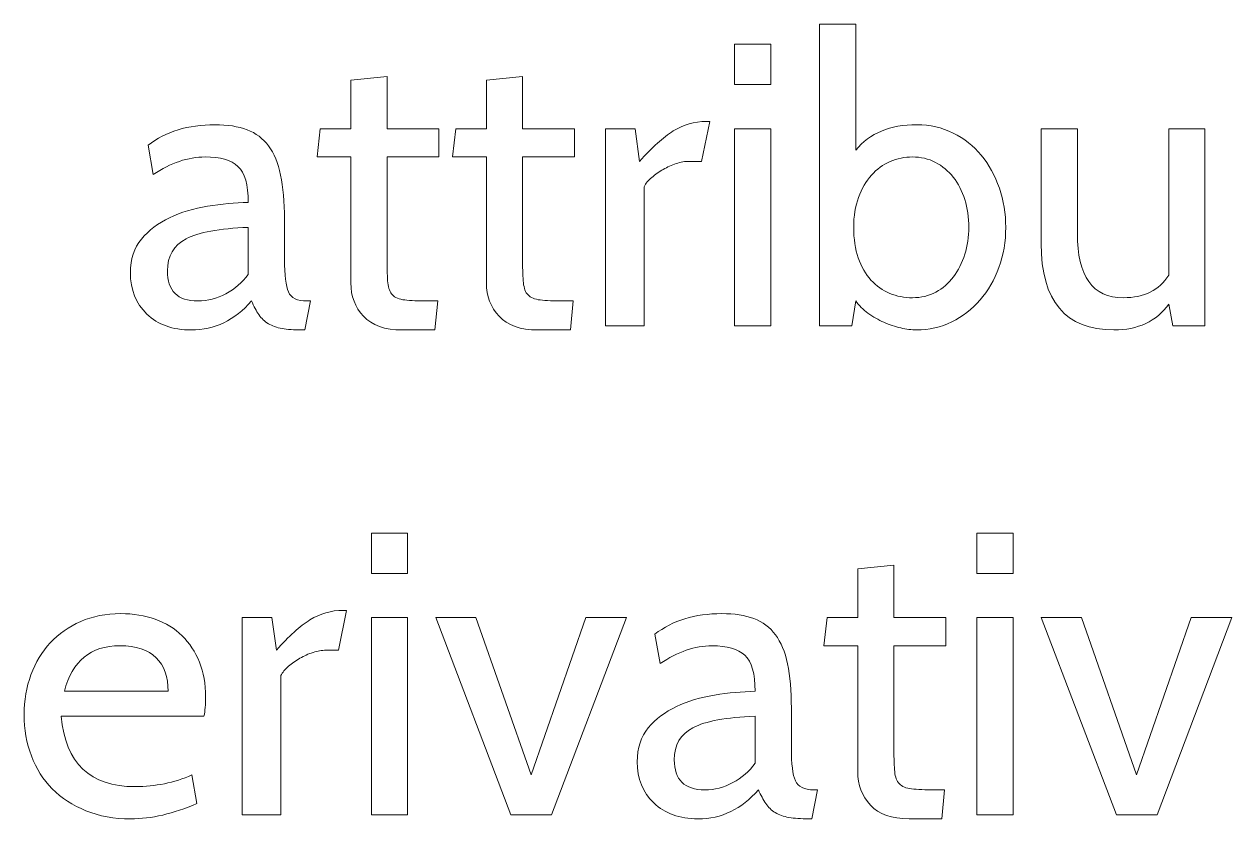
# Model space of a CAD drawing. Header units: centimetres. Extents: x -24 to 24.1, y -20.7 to 0.5.
# Drawn here: x 3.8516 to 4.17, y -16.6044 to -16.3949 of the extents above; entities that cross this region are included whole.
import ezdxf

# ---------------------------------------------------------------- set-up
doc = ezdxf.new("R2010")
doc.units = ezdxf.units.CM
doc.header["$MEASUREMENT"] = 0
doc.layers.add('Layer 1', color=7, linetype='Continuous')

msp = doc.modelspace()

# ---------------------------------------------------------------- linework, layer by layer
at = {"layer": 'Layer 1', "color": 250, "lineweight": 9}
for points, knots in [([(4.08685, -16.47552), (4.08558, -16.47552), (4.0842, -16.47534), (4.08271, -16.47499), (4.08271, -16.47499), (4.08123, -16.47463), (4.07974, -16.47414), (4.07826, -16.4735), (4.07826, -16.4735), (4.07677, -16.47287), (4.07538, -16.47207), (4.07407, -16.47112), (4.07407, -16.47112), (4.07276, -16.47016), (4.07168, -16.46908), (4.07083, -16.46788), (4.07083, -16.46788), (4.07083, -16.46788), (4.06977, -16.47446), (4.06977, -16.47446), (4.06977, -16.47446), (4.06977, -16.47446), (4.06129, -16.47446), (4.06129, -16.47446), (4.06129, -16.47446), (4.06129, -16.47446), (4.06129, -16.39492), (4.06129, -16.39492), (4.06129, -16.39492), (4.06129, -16.39492), (4.07083, -16.39492), (4.07083, -16.39492), (4.07083, -16.39492), (4.07083, -16.39492), (4.07083, -16.42811), (4.07083, -16.42811), (4.07083, -16.42811), (4.07451, -16.42366), (4.07988, -16.42143), (4.08695, -16.42143), (4.08695, -16.42143), (4.09042, -16.42143), (4.0936, -16.42216), (4.0965, -16.42361), (4.0965, -16.42361), (4.0994, -16.42505), (4.10187, -16.42702), (4.10392, -16.42949), (4.10392, -16.42949), (4.10597, -16.43197), (4.10756, -16.43485), (4.1087, -16.43814), (4.1087, -16.43814), (4.10983, -16.44142), (4.11039, -16.44487), (4.11039, -16.44848), (4.11039, -16.44848), (4.11039, -16.45222), (4.10979, -16.45574), (4.10859, -16.45903), (4.10859, -16.45903), (4.10739, -16.46232), (4.10573, -16.46518), (4.10361, -16.46762), (4.10361, -16.46762), (4.10148, -16.47006), (4.09899, -16.47198), (4.09613, -16.4734), (4.09613, -16.4734), (4.09327, -16.47481), (4.09017, -16.47552), (4.08685, -16.47552)], [0, 0, 0, 0, 0.052632, 0.052632, 0.052632, 0.052632, 0.105263, 0.105263, 0.105263, 0.105263, 0.157895, 0.157895, 0.157895, 0.157895, 0.210526, 0.210526, 0.210526, 0.210526, 0.263158, 0.263158, 0.263158, 0.263158, 0.315789, 0.315789, 0.315789, 0.315789, 0.368421, 0.368421, 0.368421, 0.368421, 0.421053, 0.421053, 0.421053, 0.421053, 0.473684, 0.473684, 0.473684, 0.473684, 0.526316, 0.526316, 0.526316, 0.526316, 0.578947, 0.578947, 0.578947, 0.578947, 0.631579, 0.631579, 0.631579, 0.631579, 0.684211, 0.684211, 0.684211, 0.684211, 0.736842, 0.736842, 0.736842, 0.736842, 0.789474, 0.789474, 0.789474, 0.789474, 0.842105, 0.842105, 0.842105, 0.842105, 0.894737, 0.894737, 0.894737, 0.894737, 1, 1, 1, 1]), ([(4.04846, -16.41083), (4.04846, -16.41083), (4.03891, -16.41083), (4.03891, -16.41083), (4.03891, -16.41083), (4.03891, -16.41083), (4.03891, -16.40022), (4.03891, -16.40022), (4.03891, -16.40022), (4.03891, -16.40022), (4.04846, -16.40022), (4.04846, -16.40022), (4.04846, -16.40022), (4.04846, -16.40022), (4.04846, -16.41083), (4.04846, -16.41083)], [0, 0, 0, 0, 0.2, 0.2, 0.2, 0.2, 0.4, 0.4, 0.4, 0.4, 0.6, 0.6, 0.6, 0.6, 1, 1, 1, 1]), ([(3.96064, -16.46788), (3.96064, -16.46788), (3.9599, -16.47552), (3.9599, -16.47552), (3.9599, -16.47552), (3.9599, -16.47552), (3.95131, -16.47552), (3.95131, -16.47552), (3.95131, -16.47552), (3.94672, -16.47552), (3.9433, -16.47432), (3.94108, -16.47191), (3.94108, -16.47191), (3.93885, -16.46951), (3.93774, -16.46657), (3.93774, -16.46311), (3.93774, -16.46311), (3.93774, -16.46311), (3.93774, -16.42992), (3.93774, -16.42992), (3.93774, -16.42992), (3.93774, -16.42992), (3.92883, -16.42992), (3.92883, -16.42992), (3.92883, -16.42992), (3.92883, -16.42992), (3.92968, -16.42249), (3.92968, -16.42249), (3.92968, -16.42249), (3.92968, -16.42249), (3.93774, -16.42249), (3.93774, -16.42249), (3.93774, -16.42249), (3.93774, -16.42249), (3.93774, -16.40966), (3.93774, -16.40966), (3.93774, -16.40966), (3.93774, -16.40966), (3.94728, -16.4087), (3.94728, -16.4087), (3.94728, -16.4087), (3.94728, -16.4087), (3.94728, -16.42249), (3.94728, -16.42249), (3.94728, -16.42249), (3.94728, -16.42249), (3.96096, -16.42249), (3.96096, -16.42249), (3.96096, -16.42249), (3.96096, -16.42249), (3.96096, -16.42992), (3.96096, -16.42992), (3.96096, -16.42992), (3.96096, -16.42992), (3.94728, -16.42992), (3.94728, -16.42992), (3.94728, -16.42992), (3.94728, -16.42992), (3.94728, -16.45728), (3.94728, -16.45728), (3.94728, -16.45728), (3.94728, -16.45975), (3.94735, -16.4617), (3.94749, -16.46311), (3.94749, -16.46311), (3.94763, -16.46453), (3.94804, -16.46558), (3.94871, -16.46629), (3.94871, -16.46629), (3.94938, -16.467), (3.95046, -16.46744), (3.95195, -16.46762), (3.95195, -16.46762), (3.95343, -16.46779), (3.95552, -16.46788), (3.95821, -16.46788), (3.95821, -16.46788), (3.95821, -16.46788), (3.96064, -16.46788), (3.96064, -16.46788)], [0, 0, 0, 0, 0.047619, 0.047619, 0.047619, 0.047619, 0.095238, 0.095238, 0.095238, 0.095238, 0.142857, 0.142857, 0.142857, 0.142857, 0.190476, 0.190476, 0.190476, 0.190476, 0.238095, 0.238095, 0.238095, 0.238095, 0.285714, 0.285714, 0.285714, 0.285714, 0.333333, 0.333333, 0.333333, 0.333333, 0.380952, 0.380952, 0.380952, 0.380952, 0.428571, 0.428571, 0.428571, 0.428571, 0.47619, 0.47619, 0.47619, 0.47619, 0.52381, 0.52381, 0.52381, 0.52381, 0.571429, 0.571429, 0.571429, 0.571429, 0.619048, 0.619048, 0.619048, 0.619048, 0.666667, 0.666667, 0.666667, 0.666667, 0.714286, 0.714286, 0.714286, 0.714286, 0.761905, 0.761905, 0.761905, 0.761905, 0.809524, 0.809524, 0.809524, 0.809524, 0.857143, 0.857143, 0.857143, 0.857143, 0.904762, 0.904762, 0.904762, 0.904762, 1, 1, 1, 1]), ([(3.99638, -16.46788), (3.99638, -16.46788), (3.99564, -16.47552), (3.99564, -16.47552), (3.99564, -16.47552), (3.99564, -16.47552), (3.98705, -16.47552), (3.98705, -16.47552), (3.98705, -16.47552), (3.98246, -16.47552), (3.97904, -16.47432), (3.97682, -16.47191), (3.97682, -16.47191), (3.97459, -16.46951), (3.97348, -16.46657), (3.97348, -16.46311), (3.97348, -16.46311), (3.97348, -16.46311), (3.97348, -16.42992), (3.97348, -16.42992), (3.97348, -16.42992), (3.97348, -16.42992), (3.96457, -16.42992), (3.96457, -16.42992), (3.96457, -16.42992), (3.96457, -16.42992), (3.96542, -16.42249), (3.96542, -16.42249), (3.96542, -16.42249), (3.96542, -16.42249), (3.97348, -16.42249), (3.97348, -16.42249), (3.97348, -16.42249), (3.97348, -16.42249), (3.97348, -16.40966), (3.97348, -16.40966), (3.97348, -16.40966), (3.97348, -16.40966), (3.98302, -16.4087), (3.98302, -16.4087), (3.98302, -16.4087), (3.98302, -16.4087), (3.98302, -16.42249), (3.98302, -16.42249), (3.98302, -16.42249), (3.98302, -16.42249), (3.9967, -16.42249), (3.9967, -16.42249), (3.9967, -16.42249), (3.9967, -16.42249), (3.9967, -16.42992), (3.9967, -16.42992), (3.9967, -16.42992), (3.9967, -16.42992), (3.98302, -16.42992), (3.98302, -16.42992), (3.98302, -16.42992), (3.98302, -16.42992), (3.98302, -16.45728), (3.98302, -16.45728), (3.98302, -16.45728), (3.98302, -16.45975), (3.98309, -16.4617), (3.98323, -16.46311), (3.98323, -16.46311), (3.98338, -16.46453), (3.98378, -16.46558), (3.98445, -16.46629), (3.98445, -16.46629), (3.98513, -16.467), (3.9862, -16.46744), (3.98769, -16.46762), (3.98769, -16.46762), (3.98917, -16.46779), (3.99126, -16.46788), (3.99395, -16.46788), (3.99395, -16.46788), (3.99395, -16.46788), (3.99638, -16.46788), (3.99638, -16.46788)], [0, 0, 0, 0, 0.047619, 0.047619, 0.047619, 0.047619, 0.095238, 0.095238, 0.095238, 0.095238, 0.142857, 0.142857, 0.142857, 0.142857, 0.190476, 0.190476, 0.190476, 0.190476, 0.238095, 0.238095, 0.238095, 0.238095, 0.285714, 0.285714, 0.285714, 0.285714, 0.333333, 0.333333, 0.333333, 0.333333, 0.380952, 0.380952, 0.380952, 0.380952, 0.428571, 0.428571, 0.428571, 0.428571, 0.47619, 0.47619, 0.47619, 0.47619, 0.52381, 0.52381, 0.52381, 0.52381, 0.571429, 0.571429, 0.571429, 0.571429, 0.619048, 0.619048, 0.619048, 0.619048, 0.666667, 0.666667, 0.666667, 0.666667, 0.714286, 0.714286, 0.714286, 0.714286, 0.761905, 0.761905, 0.761905, 0.761905, 0.809524, 0.809524, 0.809524, 0.809524, 0.857143, 0.857143, 0.857143, 0.857143, 0.904762, 0.904762, 0.904762, 0.904762, 1, 1, 1, 1]), ([(3.92713, -16.46788), (3.92713, -16.46788), (3.92565, -16.47552), (3.92565, -16.47552), (3.92565, -16.47552), (3.92565, -16.47552), (3.9249, -16.47552), (3.9249, -16.47552), (3.9249, -16.47552), (3.92278, -16.47552), (3.92102, -16.4754), (3.9196, -16.47515), (3.9196, -16.47515), (3.91819, -16.4749), (3.91699, -16.47448), (3.916, -16.47387), (3.916, -16.47387), (3.91501, -16.47327), (3.91417, -16.47248), (3.9135, -16.47149), (3.9135, -16.47149), (3.91283, -16.4705), (3.91218, -16.4693), (3.91154, -16.46788), (3.91154, -16.46788), (3.90716, -16.47297), (3.90186, -16.47552), (3.89563, -16.47552), (3.89563, -16.47552), (3.89075, -16.47552), (3.88687, -16.47412), (3.88397, -16.47133), (3.88397, -16.47133), (3.88107, -16.46854), (3.87962, -16.46491), (3.87962, -16.46046), (3.87962, -16.46046), (3.87962, -16.45685), (3.88059, -16.45388), (3.88254, -16.45155), (3.88254, -16.45155), (3.88448, -16.44922), (3.88695, -16.44734), (3.88996, -16.44593), (3.88996, -16.44593), (3.89296, -16.44452), (3.89631, -16.44351), (3.89998, -16.44291), (3.89998, -16.44291), (3.90366, -16.44231), (3.90723, -16.44197), (3.91069, -16.4419), (3.91069, -16.4419), (3.91069, -16.43723), (3.90979, -16.43407), (3.90799, -16.43241), (3.90799, -16.43241), (3.90619, -16.43075), (3.9033, -16.42992), (3.89935, -16.42992), (3.89935, -16.42992), (3.89482, -16.42992), (3.89026, -16.43147), (3.88566, -16.43458), (3.88566, -16.43458), (3.88566, -16.43458), (3.88429, -16.42684), (3.88429, -16.42684), (3.88429, -16.42684), (3.88895, -16.42323), (3.89482, -16.42143), (3.90189, -16.42143), (3.90189, -16.42143), (3.90521, -16.42143), (3.90804, -16.42187), (3.91037, -16.42276), (3.91037, -16.42276), (3.91271, -16.42364), (3.9146, -16.42505), (3.91605, -16.427), (3.91605, -16.427), (3.9175, -16.42894), (3.91856, -16.43151), (3.91923, -16.43469), (3.91923, -16.43469), (3.9199, -16.43787), (3.92024, -16.44176), (3.92024, -16.44635), (3.92024, -16.44635), (3.92024, -16.44635), (3.92024, -16.45696), (3.92024, -16.45696), (3.92024, -16.45696), (3.92024, -16.46106), (3.92059, -16.46391), (3.9213, -16.4655), (3.9213, -16.4655), (3.92201, -16.46709), (3.92363, -16.46788), (3.92618, -16.46788), (3.92618, -16.46788), (3.92618, -16.46788), (3.92713, -16.46788), (3.92713, -16.46788)], [0, 0, 0, 0, 0.037037, 0.037037, 0.037037, 0.037037, 0.074074, 0.074074, 0.074074, 0.074074, 0.111111, 0.111111, 0.111111, 0.111111, 0.148148, 0.148148, 0.148148, 0.148148, 0.185185, 0.185185, 0.185185, 0.185185, 0.222222, 0.222222, 0.222222, 0.222222, 0.259259, 0.259259, 0.259259, 0.259259, 0.296296, 0.296296, 0.296296, 0.296296, 0.333333, 0.333333, 0.333333, 0.333333, 0.37037, 0.37037, 0.37037, 0.37037, 0.407407, 0.407407, 0.407407, 0.407407, 0.444444, 0.444444, 0.444444, 0.444444, 0.481481, 0.481481, 0.481481, 0.481481, 0.518519, 0.518519, 0.518519, 0.518519, 0.555556, 0.555556, 0.555556, 0.555556, 0.592593, 0.592593, 0.592593, 0.592593, 0.62963, 0.62963, 0.62963, 0.62963, 0.666667, 0.666667, 0.666667, 0.666667, 0.703704, 0.703704, 0.703704, 0.703704, 0.740741, 0.740741, 0.740741, 0.740741, 0.777778, 0.777778, 0.777778, 0.777778, 0.814815, 0.814815, 0.814815, 0.814815, 0.851852, 0.851852, 0.851852, 0.851852, 0.888889, 0.888889, 0.888889, 0.888889, 0.925926, 0.925926, 0.925926, 0.925926, 1, 1, 1, 1]), ([(4.03234, -16.42058), (4.03234, -16.42058), (4.03022, -16.43108), (4.03022, -16.43108), (4.03022, -16.43108), (4.03022, -16.43108), (4.02693, -16.43108), (4.02693, -16.43108), (4.02693, -16.43108), (4.02587, -16.43108), (4.02474, -16.43128), (4.02353, -16.43167), (4.02353, -16.43167), (4.02233, -16.43205), (4.02118, -16.43257), (4.02009, -16.4332), (4.02009, -16.4332), (4.01899, -16.43384), (4.01798, -16.43455), (4.01707, -16.43532), (4.01707, -16.43532), (4.01615, -16.4361), (4.01547, -16.43692), (4.01505, -16.43776), (4.01505, -16.43776), (4.01505, -16.43776), (4.01505, -16.47446), (4.01505, -16.47446), (4.01505, -16.47446), (4.01505, -16.47446), (4.00487, -16.47446), (4.00487, -16.47446), (4.00487, -16.47446), (4.00487, -16.47446), (4.00487, -16.42249), (4.00487, -16.42249), (4.00487, -16.42249), (4.00487, -16.42249), (4.01272, -16.42249), (4.01272, -16.42249), (4.01272, -16.42249), (4.01272, -16.42249), (4.01388, -16.43108), (4.01388, -16.43108), (4.01388, -16.43108), (4.01714, -16.42741), (4.02009, -16.42474), (4.02274, -16.42308), (4.02274, -16.42308), (4.02539, -16.42141), (4.02831, -16.42058), (4.03149, -16.42058), (4.03149, -16.42058), (4.03149, -16.42058), (4.03234, -16.42058), (4.03234, -16.42058)], [0, 0, 0, 0, 0.066667, 0.066667, 0.066667, 0.066667, 0.133333, 0.133333, 0.133333, 0.133333, 0.2, 0.2, 0.2, 0.2, 0.266667, 0.266667, 0.266667, 0.266667, 0.333333, 0.333333, 0.333333, 0.333333, 0.4, 0.4, 0.4, 0.4, 0.466667, 0.466667, 0.466667, 0.466667, 0.533333, 0.533333, 0.533333, 0.533333, 0.6, 0.6, 0.6, 0.6, 0.666667, 0.666667, 0.666667, 0.666667, 0.733333, 0.733333, 0.733333, 0.733333, 0.8, 0.8, 0.8, 0.8, 0.866667, 0.866667, 0.866667, 0.866667, 1, 1, 1, 1]), ([(4.04846, -16.47446), (4.04846, -16.47446), (4.03891, -16.47446), (4.03891, -16.47446), (4.03891, -16.47446), (4.03891, -16.47446), (4.03891, -16.42249), (4.03891, -16.42249), (4.03891, -16.42249), (4.03891, -16.42249), (4.04846, -16.42249), (4.04846, -16.42249), (4.04846, -16.42249), (4.04846, -16.42249), (4.04846, -16.47446), (4.04846, -16.47446)], [0, 0, 0, 0, 0.2, 0.2, 0.2, 0.2, 0.4, 0.4, 0.4, 0.4, 0.6, 0.6, 0.6, 0.6, 1, 1, 1, 1]), ([(4.16289, -16.47446), (4.16289, -16.47446), (4.1544, -16.47446), (4.1544, -16.47446), (4.1544, -16.47446), (4.1544, -16.47446), (4.15335, -16.46873), (4.15335, -16.46873), (4.15335, -16.46873), (4.15009, -16.47326), (4.14528, -16.47552), (4.13892, -16.47552), (4.13892, -16.47552), (4.12612, -16.47552), (4.11973, -16.46792), (4.11973, -16.45272), (4.11973, -16.45272), (4.11973, -16.45272), (4.11973, -16.42249), (4.11973, -16.42249), (4.11973, -16.42249), (4.11973, -16.42249), (4.12927, -16.42249), (4.12927, -16.42249), (4.12927, -16.42249), (4.12927, -16.42249), (4.12927, -16.45007), (4.12927, -16.45007), (4.12927, -16.45007), (4.12927, -16.46138), (4.1333, -16.46703), (4.14136, -16.46703), (4.14136, -16.46703), (4.14688, -16.46703), (4.15087, -16.46506), (4.15335, -16.4611), (4.15335, -16.4611), (4.15335, -16.4611), (4.15335, -16.42249), (4.15335, -16.42249), (4.15335, -16.42249), (4.15335, -16.42249), (4.16289, -16.42249), (4.16289, -16.42249), (4.16289, -16.42249), (4.16289, -16.42249), (4.16289, -16.47446), (4.16289, -16.47446)], [0, 0, 0, 0, 0.076923, 0.076923, 0.076923, 0.076923, 0.153846, 0.153846, 0.153846, 0.153846, 0.230769, 0.230769, 0.230769, 0.230769, 0.307692, 0.307692, 0.307692, 0.307692, 0.384615, 0.384615, 0.384615, 0.384615, 0.461538, 0.461538, 0.461538, 0.461538, 0.538462, 0.538462, 0.538462, 0.538462, 0.615385, 0.615385, 0.615385, 0.615385, 0.692308, 0.692308, 0.692308, 0.692308, 0.769231, 0.769231, 0.769231, 0.769231, 0.846154, 0.846154, 0.846154, 0.846154, 1, 1, 1, 1]), ([(4.08579, -16.42992), (4.08374, -16.42992), (4.08178, -16.43032), (4.0799, -16.43114), (4.0799, -16.43114), (4.07803, -16.43195), (4.07638, -16.43315), (4.07497, -16.43474), (4.07497, -16.43474), (4.07356, -16.43633), (4.07243, -16.43828), (4.07158, -16.44057), (4.07158, -16.44057), (4.07073, -16.44287), (4.0703, -16.44551), (4.0703, -16.44848), (4.0703, -16.44848), (4.0703, -16.45152), (4.07071, -16.4542), (4.07152, -16.45653), (4.07152, -16.45653), (4.07234, -16.45887), (4.07345, -16.46081), (4.07486, -16.46237), (4.07486, -16.46237), (4.07628, -16.46392), (4.07792, -16.46509), (4.0798, -16.46587), (4.0798, -16.46587), (4.08167, -16.46665), (4.08367, -16.46703), (4.08579, -16.46703), (4.08579, -16.46703), (4.08805, -16.46703), (4.0901, -16.46654), (4.09194, -16.46555), (4.09194, -16.46555), (4.09378, -16.46456), (4.09533, -16.46322), (4.09661, -16.46152), (4.09661, -16.46152), (4.09788, -16.45982), (4.09887, -16.45784), (4.09958, -16.45558), (4.09958, -16.45558), (4.10028, -16.45332), (4.10064, -16.45095), (4.10064, -16.44848), (4.10064, -16.44848), (4.10064, -16.44586), (4.10028, -16.44342), (4.09958, -16.44116), (4.09958, -16.44116), (4.09887, -16.43889), (4.09786, -16.43693), (4.09655, -16.43527), (4.09655, -16.43527), (4.09525, -16.43361), (4.09367, -16.4323), (4.09183, -16.43135), (4.09183, -16.43135), (4.09, -16.43039), (4.08798, -16.42992), (4.08579, -16.42992)], [0, 0, 0, 0, 0.058824, 0.058824, 0.058824, 0.058824, 0.117647, 0.117647, 0.117647, 0.117647, 0.176471, 0.176471, 0.176471, 0.176471, 0.235294, 0.235294, 0.235294, 0.235294, 0.294118, 0.294118, 0.294118, 0.294118, 0.352941, 0.352941, 0.352941, 0.352941, 0.411765, 0.411765, 0.411765, 0.411765, 0.470588, 0.470588, 0.470588, 0.470588, 0.529412, 0.529412, 0.529412, 0.529412, 0.588235, 0.588235, 0.588235, 0.588235, 0.647059, 0.647059, 0.647059, 0.647059, 0.705882, 0.705882, 0.705882, 0.705882, 0.764706, 0.764706, 0.764706, 0.764706, 0.823529, 0.823529, 0.823529, 0.823529, 0.882353, 0.882353, 0.882353, 0.882353, 1, 1, 1, 1]), ([(3.91069, -16.46088), (3.91069, -16.46088), (3.91069, -16.44848), (3.91069, -16.44848), (3.91069, -16.44848), (3.90306, -16.44876), (3.8976, -16.44977), (3.89431, -16.4515), (3.89431, -16.4515), (3.89102, -16.45323), (3.88938, -16.45604), (3.88938, -16.45993), (3.88938, -16.45993), (3.88938, -16.46523), (3.89206, -16.46788), (3.89744, -16.46788), (3.89744, -16.46788), (3.89998, -16.46788), (3.90244, -16.46725), (3.90481, -16.46597), (3.90481, -16.46597), (3.90718, -16.4647), (3.90914, -16.463), (3.91069, -16.46088)], [0, 0, 0, 0, 0.142857, 0.142857, 0.142857, 0.142857, 0.285714, 0.285714, 0.285714, 0.285714, 0.428571, 0.428571, 0.428571, 0.428571, 0.571429, 0.571429, 0.571429, 0.571429, 0.714286, 0.714286, 0.714286, 0.714286, 1, 1, 1, 1]), ([(3.95269, -16.53968), (3.95269, -16.53968), (3.94315, -16.53968), (3.94315, -16.53968), (3.94315, -16.53968), (3.94315, -16.53968), (3.94315, -16.52908), (3.94315, -16.52908), (3.94315, -16.52908), (3.94315, -16.52908), (3.95269, -16.52908), (3.95269, -16.52908), (3.95269, -16.52908), (3.95269, -16.52908), (3.95269, -16.53968), (3.95269, -16.53968)], [0, 0, 0, 0, 0.2, 0.2, 0.2, 0.2, 0.4, 0.4, 0.4, 0.4, 0.6, 0.6, 0.6, 0.6, 1, 1, 1, 1]), ([(4.1123, -16.53968), (4.1123, -16.53968), (4.10276, -16.53968), (4.10276, -16.53968), (4.10276, -16.53968), (4.10276, -16.53968), (4.10276, -16.52908), (4.10276, -16.52908), (4.10276, -16.52908), (4.10276, -16.52908), (4.1123, -16.52908), (4.1123, -16.52908), (4.1123, -16.52908), (4.1123, -16.52908), (4.1123, -16.53968), (4.1123, -16.53968)], [0, 0, 0, 0, 0.2, 0.2, 0.2, 0.2, 0.4, 0.4, 0.4, 0.4, 0.6, 0.6, 0.6, 0.6, 1, 1, 1, 1]), ([(4.09427, -16.59674), (4.09427, -16.59674), (4.09353, -16.60438), (4.09353, -16.60438), (4.09353, -16.60438), (4.09353, -16.60438), (4.08494, -16.60438), (4.08494, -16.60438), (4.08494, -16.60438), (4.08034, -16.60438), (4.07693, -16.60317), (4.07471, -16.60077), (4.07471, -16.60077), (4.07248, -16.59837), (4.07136, -16.59543), (4.07136, -16.59197), (4.07136, -16.59197), (4.07136, -16.59197), (4.07136, -16.55877), (4.07136, -16.55877), (4.07136, -16.55877), (4.07136, -16.55877), (4.06246, -16.55877), (4.06246, -16.55877), (4.06246, -16.55877), (4.06246, -16.55877), (4.0633, -16.55135), (4.0633, -16.55135), (4.0633, -16.55135), (4.0633, -16.55135), (4.07136, -16.55135), (4.07136, -16.55135), (4.07136, -16.55135), (4.07136, -16.55135), (4.07136, -16.53852), (4.07136, -16.53852), (4.07136, -16.53852), (4.07136, -16.53852), (4.08091, -16.53756), (4.08091, -16.53756), (4.08091, -16.53756), (4.08091, -16.53756), (4.08091, -16.55135), (4.08091, -16.55135), (4.08091, -16.55135), (4.08091, -16.55135), (4.09459, -16.55135), (4.09459, -16.55135), (4.09459, -16.55135), (4.09459, -16.55135), (4.09459, -16.55877), (4.09459, -16.55877), (4.09459, -16.55877), (4.09459, -16.55877), (4.08091, -16.55877), (4.08091, -16.55877), (4.08091, -16.55877), (4.08091, -16.55877), (4.08091, -16.58613), (4.08091, -16.58613), (4.08091, -16.58613), (4.08091, -16.58861), (4.08098, -16.59055), (4.08112, -16.59197), (4.08112, -16.59197), (4.08126, -16.59338), (4.08167, -16.59444), (4.08234, -16.59515), (4.08234, -16.59515), (4.08301, -16.59586), (4.08409, -16.5963), (4.08558, -16.59647), (4.08558, -16.59647), (4.08706, -16.59665), (4.08915, -16.59674), (4.09183, -16.59674), (4.09183, -16.59674), (4.09183, -16.59674), (4.09427, -16.59674), (4.09427, -16.59674)], [0, 0, 0, 0, 0.047619, 0.047619, 0.047619, 0.047619, 0.095238, 0.095238, 0.095238, 0.095238, 0.142857, 0.142857, 0.142857, 0.142857, 0.190476, 0.190476, 0.190476, 0.190476, 0.238095, 0.238095, 0.238095, 0.238095, 0.285714, 0.285714, 0.285714, 0.285714, 0.333333, 0.333333, 0.333333, 0.333333, 0.380952, 0.380952, 0.380952, 0.380952, 0.428571, 0.428571, 0.428571, 0.428571, 0.47619, 0.47619, 0.47619, 0.47619, 0.52381, 0.52381, 0.52381, 0.52381, 0.571429, 0.571429, 0.571429, 0.571429, 0.619048, 0.619048, 0.619048, 0.619048, 0.666667, 0.666667, 0.666667, 0.666667, 0.714286, 0.714286, 0.714286, 0.714286, 0.761905, 0.761905, 0.761905, 0.761905, 0.809524, 0.809524, 0.809524, 0.809524, 0.857143, 0.857143, 0.857143, 0.857143, 0.904762, 0.904762, 0.904762, 0.904762, 1, 1, 1, 1]), ([(3.89903, -16.57733), (3.89903, -16.57733), (3.86138, -16.57733), (3.86138, -16.57733), (3.86138, -16.57733), (3.86251, -16.5897), (3.86901, -16.59589), (3.88089, -16.59589), (3.88089, -16.59589), (3.88619, -16.59589), (3.89118, -16.59487), (3.89585, -16.59282), (3.89585, -16.59282), (3.89585, -16.59282), (3.89712, -16.60035), (3.89712, -16.60035), (3.89712, -16.60035), (3.89097, -16.60303), (3.88517, -16.60438), (3.87972, -16.60438), (3.87972, -16.60438), (3.87534, -16.60438), (3.8714, -16.60367), (3.8679, -16.60225), (3.8679, -16.60225), (3.8644, -16.60084), (3.86145, -16.59891), (3.85904, -16.59647), (3.85904, -16.59647), (3.85664, -16.59404), (3.8548, -16.59114), (3.85353, -16.58778), (3.85353, -16.58778), (3.85226, -16.58442), (3.85162, -16.5808), (3.85162, -16.57691), (3.85162, -16.57691), (3.85162, -16.57316), (3.85222, -16.56966), (3.85342, -16.56641), (3.85342, -16.56641), (3.85463, -16.56316), (3.85632, -16.56035), (3.85851, -16.55798), (3.85851, -16.55798), (3.86071, -16.55561), (3.86338, -16.55373), (3.86652, -16.55236), (3.86652, -16.55236), (3.86967, -16.55098), (3.87318, -16.55029), (3.87707, -16.55029), (3.87707, -16.55029), (3.8804, -16.55029), (3.88344, -16.55078), (3.88619, -16.55177), (3.88619, -16.55177), (3.88895, -16.55276), (3.8913, -16.55421), (3.89325, -16.55612), (3.89325, -16.55612), (3.89519, -16.55803), (3.89671, -16.56035), (3.89781, -16.56307), (3.89781, -16.56307), (3.8989, -16.56579), (3.89945, -16.56885), (3.89945, -16.57224), (3.89945, -16.57224), (3.89945, -16.57422), (3.89931, -16.57592), (3.89903, -16.57733)], [0, 0, 0, 0, 0.052632, 0.052632, 0.052632, 0.052632, 0.105263, 0.105263, 0.105263, 0.105263, 0.157895, 0.157895, 0.157895, 0.157895, 0.210526, 0.210526, 0.210526, 0.210526, 0.263158, 0.263158, 0.263158, 0.263158, 0.315789, 0.315789, 0.315789, 0.315789, 0.368421, 0.368421, 0.368421, 0.368421, 0.421053, 0.421053, 0.421053, 0.421053, 0.473684, 0.473684, 0.473684, 0.473684, 0.526316, 0.526316, 0.526316, 0.526316, 0.578947, 0.578947, 0.578947, 0.578947, 0.631579, 0.631579, 0.631579, 0.631579, 0.684211, 0.684211, 0.684211, 0.684211, 0.736842, 0.736842, 0.736842, 0.736842, 0.789474, 0.789474, 0.789474, 0.789474, 0.842105, 0.842105, 0.842105, 0.842105, 0.894737, 0.894737, 0.894737, 0.894737, 1, 1, 1, 1]), ([(3.93657, -16.54944), (3.93657, -16.54944), (3.93445, -16.55994), (3.93445, -16.55994), (3.93445, -16.55994), (3.93445, -16.55994), (3.93116, -16.55994), (3.93116, -16.55994), (3.93116, -16.55994), (3.9301, -16.55994), (3.92897, -16.56013), (3.92777, -16.56052), (3.92777, -16.56052), (3.92657, -16.56091), (3.92542, -16.56142), (3.92432, -16.56206), (3.92432, -16.56206), (3.92323, -16.5627), (3.92222, -16.5634), (3.9213, -16.56418), (3.9213, -16.56418), (3.92038, -16.56496), (3.91971, -16.56577), (3.91928, -16.56662), (3.91928, -16.56662), (3.91928, -16.56662), (3.91928, -16.60332), (3.91928, -16.60332), (3.91928, -16.60332), (3.91928, -16.60332), (3.9091, -16.60332), (3.9091, -16.60332), (3.9091, -16.60332), (3.9091, -16.60332), (3.9091, -16.55135), (3.9091, -16.55135), (3.9091, -16.55135), (3.9091, -16.55135), (3.91695, -16.55135), (3.91695, -16.55135), (3.91695, -16.55135), (3.91695, -16.55135), (3.91812, -16.55994), (3.91812, -16.55994), (3.91812, -16.55994), (3.92137, -16.55626), (3.92432, -16.55359), (3.92697, -16.55193), (3.92697, -16.55193), (3.92962, -16.55027), (3.93254, -16.54944), (3.93572, -16.54944), (3.93572, -16.54944), (3.93572, -16.54944), (3.93657, -16.54944), (3.93657, -16.54944)], [0, 0, 0, 0, 0.066667, 0.066667, 0.066667, 0.066667, 0.133333, 0.133333, 0.133333, 0.133333, 0.2, 0.2, 0.2, 0.2, 0.266667, 0.266667, 0.266667, 0.266667, 0.333333, 0.333333, 0.333333, 0.333333, 0.4, 0.4, 0.4, 0.4, 0.466667, 0.466667, 0.466667, 0.466667, 0.533333, 0.533333, 0.533333, 0.533333, 0.6, 0.6, 0.6, 0.6, 0.666667, 0.666667, 0.666667, 0.666667, 0.733333, 0.733333, 0.733333, 0.733333, 0.8, 0.8, 0.8, 0.8, 0.866667, 0.866667, 0.866667, 0.866667, 1, 1, 1, 1]), ([(3.95269, -16.60332), (3.95269, -16.60332), (3.94315, -16.60332), (3.94315, -16.60332), (3.94315, -16.60332), (3.94315, -16.60332), (3.94315, -16.55135), (3.94315, -16.55135), (3.94315, -16.55135), (3.94315, -16.55135), (3.95269, -16.55135), (3.95269, -16.55135), (3.95269, -16.55135), (3.95269, -16.55135), (3.95269, -16.60332), (3.95269, -16.60332)], [0, 0, 0, 0, 0.2, 0.2, 0.2, 0.2, 0.4, 0.4, 0.4, 0.4, 0.6, 0.6, 0.6, 0.6, 1, 1, 1, 1]), ([(4.01038, -16.55135), (4.01038, -16.55135), (3.99066, -16.60332), (3.99066, -16.60332), (3.99066, -16.60332), (3.99066, -16.60332), (3.97995, -16.60332), (3.97995, -16.60332), (3.97995, -16.60332), (3.97995, -16.60332), (3.96011, -16.55135), (3.96011, -16.55135), (3.96011, -16.55135), (3.96011, -16.55135), (3.97072, -16.55135), (3.97072, -16.55135), (3.97072, -16.55135), (3.97072, -16.55135), (3.98525, -16.59282), (3.98525, -16.59282), (3.98525, -16.59282), (3.98525, -16.59282), (3.99967, -16.55135), (3.99967, -16.55135), (3.99967, -16.55135), (3.99967, -16.55135), (4.01038, -16.55135), (4.01038, -16.55135)], [0, 0, 0, 0, 0.125, 0.125, 0.125, 0.125, 0.25, 0.25, 0.25, 0.25, 0.375, 0.375, 0.375, 0.375, 0.5, 0.5, 0.5, 0.5, 0.625, 0.625, 0.625, 0.625, 0.75, 0.75, 0.75, 0.75, 1, 1, 1, 1]), ([(4.06076, -16.59674), (4.06076, -16.59674), (4.05927, -16.60438), (4.05927, -16.60438), (4.05927, -16.60438), (4.05927, -16.60438), (4.05853, -16.60438), (4.05853, -16.60438), (4.05853, -16.60438), (4.05641, -16.60438), (4.05464, -16.60425), (4.05323, -16.604), (4.05323, -16.604), (4.05182, -16.60376), (4.05061, -16.60333), (4.04962, -16.60273), (4.04962, -16.60273), (4.04863, -16.60213), (4.0478, -16.60134), (4.04713, -16.60035), (4.04713, -16.60035), (4.04646, -16.59936), (4.04581, -16.59815), (4.04517, -16.59674), (4.04517, -16.59674), (4.04079, -16.60183), (4.03548, -16.60438), (4.02926, -16.60438), (4.02926, -16.60438), (4.02438, -16.60438), (4.02049, -16.60298), (4.0176, -16.60019), (4.0176, -16.60019), (4.0147, -16.59739), (4.01325, -16.59377), (4.01325, -16.58932), (4.01325, -16.58932), (4.01325, -16.58571), (4.01422, -16.58274), (4.01616, -16.58041), (4.01616, -16.58041), (4.01811, -16.57807), (4.02058, -16.5762), (4.02359, -16.57479), (4.02359, -16.57479), (4.02659, -16.57337), (4.02993, -16.57236), (4.03361, -16.57176), (4.03361, -16.57176), (4.03729, -16.57116), (4.04086, -16.57083), (4.04432, -16.57076), (4.04432, -16.57076), (4.04432, -16.56609), (4.04342, -16.56293), (4.04162, -16.56127), (4.04162, -16.56127), (4.03981, -16.5596), (4.03693, -16.55877), (4.03297, -16.55877), (4.03297, -16.55877), (4.02845, -16.55877), (4.02389, -16.56033), (4.01929, -16.56344), (4.01929, -16.56344), (4.01929, -16.56344), (4.01791, -16.5557), (4.01791, -16.5557), (4.01791, -16.5557), (4.02258, -16.55209), (4.02845, -16.55029), (4.03552, -16.55029), (4.03552, -16.55029), (4.03884, -16.55029), (4.04167, -16.55073), (4.044, -16.55161), (4.044, -16.55161), (4.04634, -16.5525), (4.04823, -16.55391), (4.04968, -16.55586), (4.04968, -16.55586), (4.05113, -16.5578), (4.05219, -16.56036), (4.05286, -16.56355), (4.05286, -16.56355), (4.05353, -16.56673), (4.05387, -16.57061), (4.05387, -16.57521), (4.05387, -16.57521), (4.05387, -16.57521), (4.05387, -16.58582), (4.05387, -16.58582), (4.05387, -16.58582), (4.05387, -16.58992), (4.05422, -16.59276), (4.05493, -16.59435), (4.05493, -16.59435), (4.05563, -16.59594), (4.05726, -16.59674), (4.05981, -16.59674), (4.05981, -16.59674), (4.05981, -16.59674), (4.06076, -16.59674), (4.06076, -16.59674)], [0, 0, 0, 0, 0.037037, 0.037037, 0.037037, 0.037037, 0.074074, 0.074074, 0.074074, 0.074074, 0.111111, 0.111111, 0.111111, 0.111111, 0.148148, 0.148148, 0.148148, 0.148148, 0.185185, 0.185185, 0.185185, 0.185185, 0.222222, 0.222222, 0.222222, 0.222222, 0.259259, 0.259259, 0.259259, 0.259259, 0.296296, 0.296296, 0.296296, 0.296296, 0.333333, 0.333333, 0.333333, 0.333333, 0.37037, 0.37037, 0.37037, 0.37037, 0.407407, 0.407407, 0.407407, 0.407407, 0.444444, 0.444444, 0.444444, 0.444444, 0.481481, 0.481481, 0.481481, 0.481481, 0.518519, 0.518519, 0.518519, 0.518519, 0.555556, 0.555556, 0.555556, 0.555556, 0.592593, 0.592593, 0.592593, 0.592593, 0.62963, 0.62963, 0.62963, 0.62963, 0.666667, 0.666667, 0.666667, 0.666667, 0.703704, 0.703704, 0.703704, 0.703704, 0.740741, 0.740741, 0.740741, 0.740741, 0.777778, 0.777778, 0.777778, 0.777778, 0.814815, 0.814815, 0.814815, 0.814815, 0.851852, 0.851852, 0.851852, 0.851852, 0.888889, 0.888889, 0.888889, 0.888889, 0.925926, 0.925926, 0.925926, 0.925926, 1, 1, 1, 1]), ([(4.1123, -16.60332), (4.1123, -16.60332), (4.10276, -16.60332), (4.10276, -16.60332), (4.10276, -16.60332), (4.10276, -16.60332), (4.10276, -16.55135), (4.10276, -16.55135), (4.10276, -16.55135), (4.10276, -16.55135), (4.1123, -16.55135), (4.1123, -16.55135), (4.1123, -16.55135), (4.1123, -16.55135), (4.1123, -16.60332), (4.1123, -16.60332)], [0, 0, 0, 0, 0.2, 0.2, 0.2, 0.2, 0.4, 0.4, 0.4, 0.4, 0.6, 0.6, 0.6, 0.6, 1, 1, 1, 1]), ([(4.16999, -16.55135), (4.16999, -16.55135), (4.15027, -16.60332), (4.15027, -16.60332), (4.15027, -16.60332), (4.15027, -16.60332), (4.13956, -16.60332), (4.13956, -16.60332), (4.13956, -16.60332), (4.13956, -16.60332), (4.11973, -16.55135), (4.11973, -16.55135), (4.11973, -16.55135), (4.11973, -16.55135), (4.13033, -16.55135), (4.13033, -16.55135), (4.13033, -16.55135), (4.13033, -16.55135), (4.14486, -16.59282), (4.14486, -16.59282), (4.14486, -16.59282), (4.14486, -16.59282), (4.15928, -16.55135), (4.15928, -16.55135), (4.15928, -16.55135), (4.15928, -16.55135), (4.16999, -16.55135), (4.16999, -16.55135)], [0, 0, 0, 0, 0.125, 0.125, 0.125, 0.125, 0.25, 0.25, 0.25, 0.25, 0.375, 0.375, 0.375, 0.375, 0.5, 0.5, 0.5, 0.5, 0.625, 0.625, 0.625, 0.625, 0.75, 0.75, 0.75, 0.75, 1, 1, 1, 1]), ([(3.87686, -16.55877), (3.86915, -16.55877), (3.86428, -16.56277), (3.86223, -16.57076), (3.86223, -16.57076), (3.86223, -16.57076), (3.88959, -16.57076), (3.88959, -16.57076), (3.88959, -16.57076), (3.88959, -16.56694), (3.88853, -16.56399), (3.88641, -16.5619), (3.88641, -16.5619), (3.88429, -16.55981), (3.8811, -16.55877), (3.87686, -16.55877)], [0, 0, 0, 0, 0.2, 0.2, 0.2, 0.2, 0.4, 0.4, 0.4, 0.4, 0.6, 0.6, 0.6, 0.6, 1, 1, 1, 1]), ([(4.04432, -16.58974), (4.04432, -16.58974), (4.04432, -16.57733), (4.04432, -16.57733), (4.04432, -16.57733), (4.03668, -16.57761), (4.03122, -16.57862), (4.02794, -16.58036), (4.02794, -16.58036), (4.02465, -16.58209), (4.023, -16.5849), (4.023, -16.58879), (4.023, -16.58879), (4.023, -16.59409), (4.02569, -16.59674), (4.03106, -16.59674), (4.03106, -16.59674), (4.03361, -16.59674), (4.03607, -16.5961), (4.03843, -16.59483), (4.03843, -16.59483), (4.0408, -16.59356), (4.04277, -16.59186), (4.04432, -16.58974)], [0, 0, 0, 0, 0.142857, 0.142857, 0.142857, 0.142857, 0.285714, 0.285714, 0.285714, 0.285714, 0.428571, 0.428571, 0.428571, 0.428571, 0.571429, 0.571429, 0.571429, 0.571429, 0.714286, 0.714286, 0.714286, 0.714286, 1, 1, 1, 1])]:
    msp.add_open_spline(points, degree=3, knots=knots, dxfattribs=at)

doc.saveas('drawing.dxf')
